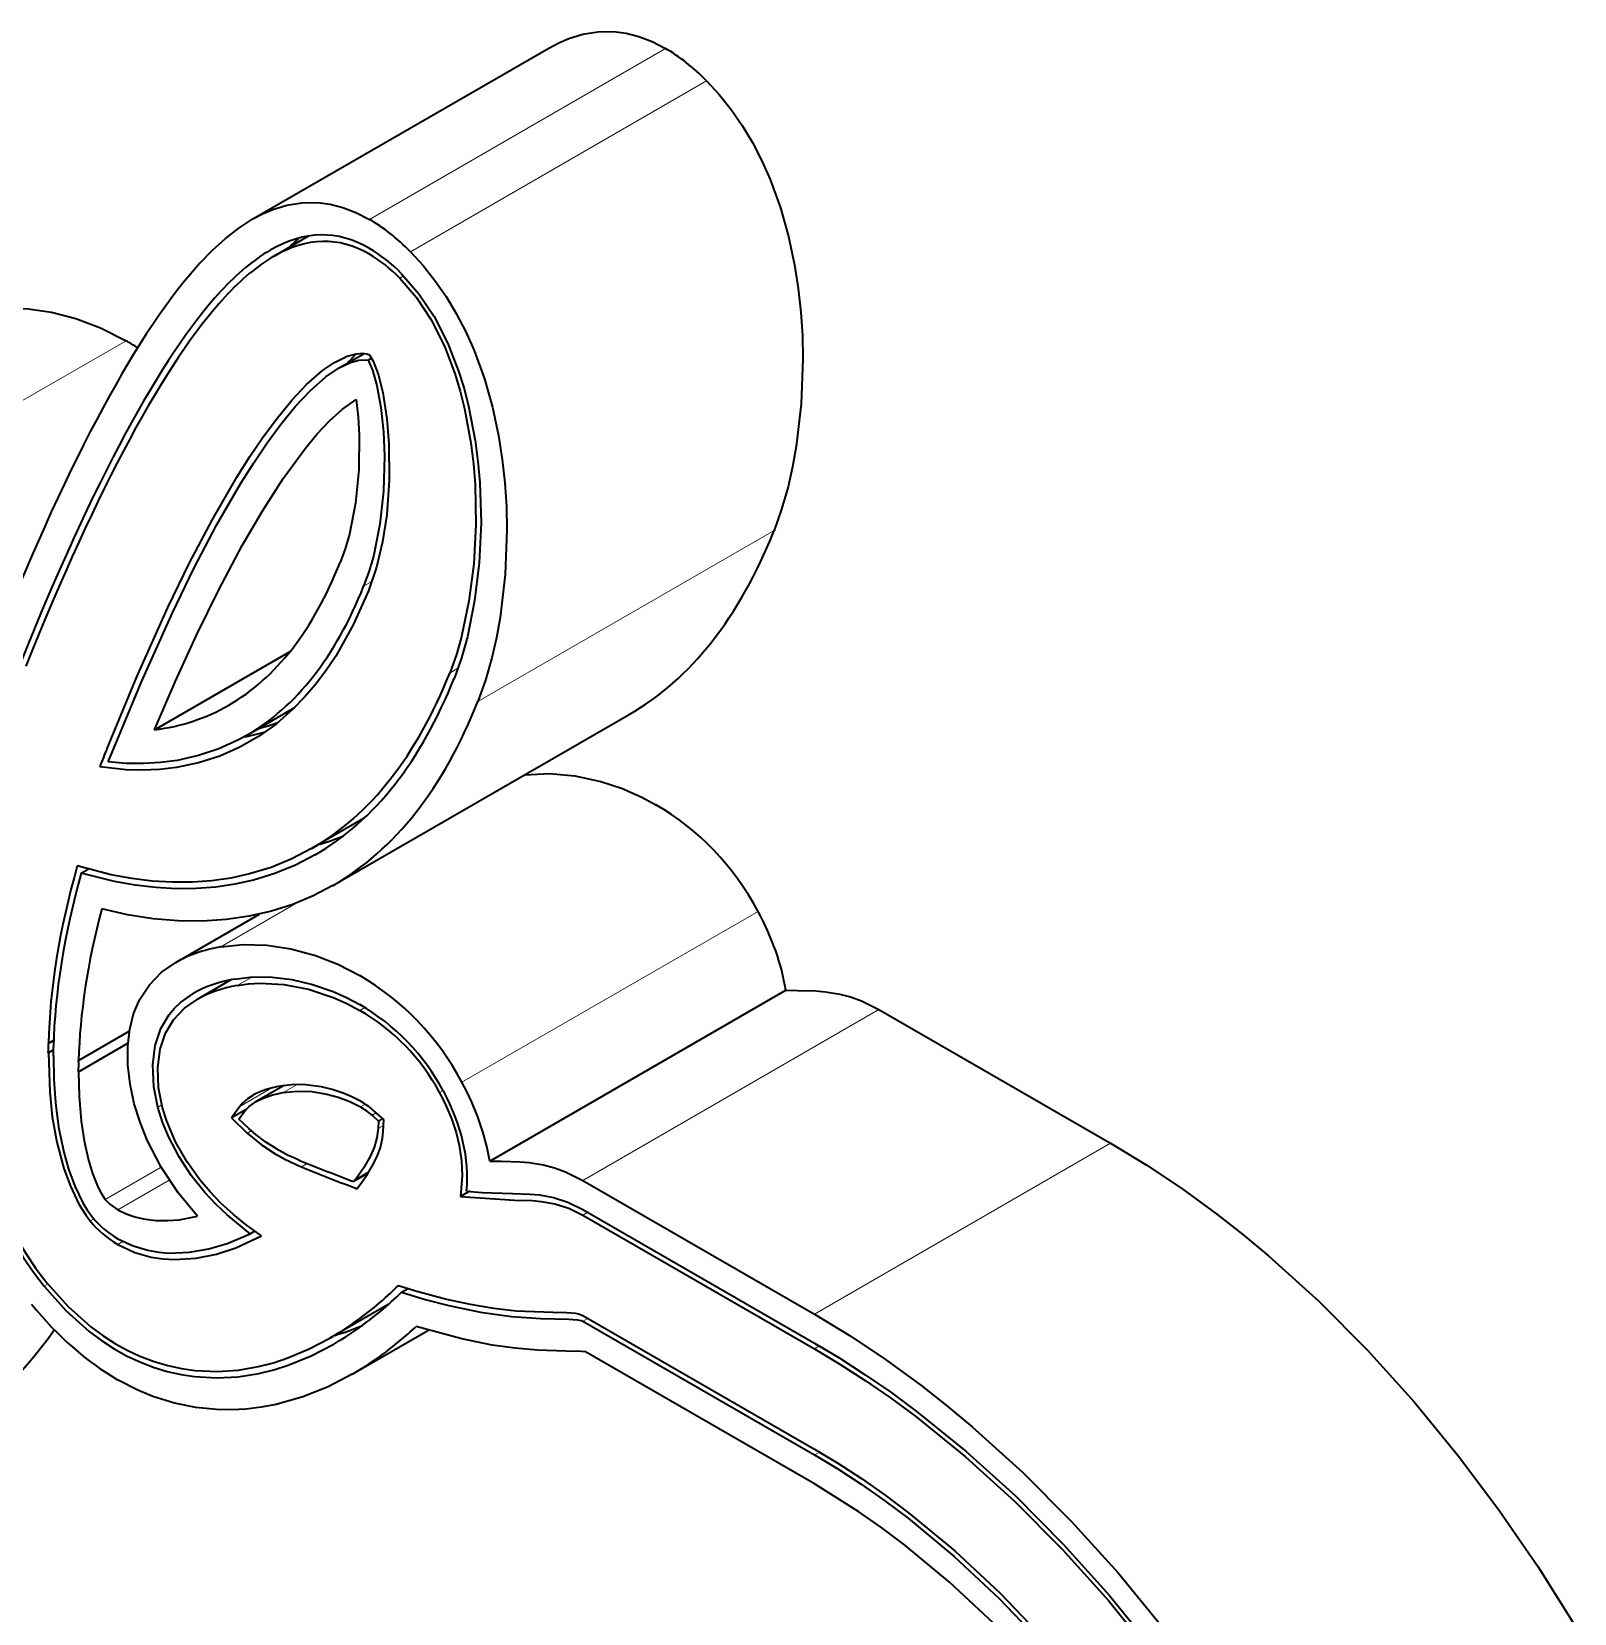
# Model space of a CAD drawing. Extents: x 146 to 1134, y 78 to 926.
# Drawn here: x 883.9 to 949.2, y 846.3 to 913.2 of the extents above; entities that cross this region are included whole.
import ezdxf

# ---------------------------------------------------------------- set-up
doc = ezdxf.new("R2010")
doc.units = 0

msp = doc.modelspace()

# ---------------------------------------------------------------- linework, layer by layer
at = {"color": 7, "lineweight": 35, "ltscale": 0.3613}
for p, q in [((893.297, 905.258), (905.813, 912.484)), ((896.683, 877.074), (909.199, 884.3))]:
    msp.add_line(p, q, dxfattribs=at)
at = {"color": 7, "lineweight": 13, "ltscale": 0.3613}
for p, q in [((898.224, 905.24), (910.74, 912.466)), ((899.957, 903.871), (912.473, 911.097)), ((875.421, 892.886), (887.936, 900.112)), ((902.135, 868.755), (914.651, 875.981)), ((907.24, 864.606), (919.756, 871.832))]:
    msp.add_line(p, q, dxfattribs=at)
at = {"color": 7, "lineweight": 35, "ltscale": 0.043077}
msp.add_line((895.668, 904.539), (894.176, 903.678), dxfattribs=at)
at = {"color": 7, "lineweight": 13, "ltscale": 0.004729}
msp.add_line((899.674, 902.848), (899.51, 902.753), dxfattribs=at)
at = {"color": 7, "lineweight": 35, "ltscale": 0.030584}
msp.add_line((896.943, 898.963), (898.003, 899.575), dxfattribs=at)
at = {"color": 7, "lineweight": 35, "ltscale": 0.003632}
msp.add_line((897.831, 899.476), (897.933, 899.579), dxfattribs=at)
at = {"color": 7, "lineweight": 35, "ltscale": 0.004331}
msp.add_line((898.167, 899.29), (898.317, 899.376), dxfattribs=at)
at = {"color": 7, "lineweight": 13, "ltscale": 0.361299}
msp.add_line((902.808, 884.855), (915.324, 892.081), dxfattribs=at)
at = {"color": 7, "lineweight": 13, "ltscale": 0.010069}
msp.add_line((897.979, 889.729), (898.328, 889.931), dxfattribs=at)
at = {"color": 7, "lineweight": 35, "ltscale": 0.165235}
msp.add_line((889.144, 883.663), (894.868, 886.968), dxfattribs=at)
at = {"color": 7, "lineweight": 13, "ltscale": 0.010111}
msp.add_line((901.966, 886.26), (901.616, 886.058), dxfattribs=at)
at = {"color": 7, "lineweight": 35, "ltscale": 0.058362}
msp.add_line((893.025, 883.417), (895.047, 884.585), dxfattribs=at)
at = {"color": 7, "lineweight": 35, "ltscale": 0.009989}
msp.add_line((887.186, 882.303), (887.333, 882.674), dxfattribs=at)
at = {"color": 7, "lineweight": 35, "ltscale": 0.063444}
msp.add_line((897.977, 879.902), (895.779, 878.634), dxfattribs=at)
at = {"color": 7, "lineweight": 35, "ltscale": 0.008355}
msp.add_line((886.045, 877.602), (886.335, 877.769), dxfattribs=at)
at = {"color": 7, "lineweight": 13, "ltscale": 0.093551}
msp.add_line((891.939, 874.481), (895.179, 876.352), dxfattribs=at)
at = {"color": 7, "lineweight": 35, "ltscale": 0.102271}
msp.add_line((890.034, 873.818), (893.577, 875.863), dxfattribs=at)
at = {"color": 7, "lineweight": 35, "ltscale": 0.041627}
msp.add_line((892.389, 873.096), (890.947, 872.263), dxfattribs=at)
at = {"color": 7, "lineweight": 35, "ltscale": 0.002774}
msp.add_line((892.183, 872.977), (892.248, 873.066), dxfattribs=at)
at = {"color": 7, "lineweight": 13, "ltscale": 0.017872}
msp.add_line((893.257, 873.207), (892.638, 872.849), dxfattribs=at)
at = {"color": 7, "lineweight": 35, "ltscale": 0.361299}
msp.add_line((903.306, 865.425), (915.822, 872.651), dxfattribs=at)
at = {"color": 7, "lineweight": 35, "ltscale": 0.012378}
msp.add_line((915.822, 872.651), (916.317, 872.642), dxfattribs=at)
at = {"color": 7, "lineweight": 13, "ltscale": 0.00603}
msp.add_line((898.025, 871.917), (897.816, 871.796), dxfattribs=at)
at = {"color": 7, "lineweight": 35, "ltscale": 0.282557}
for p, q in [((919.756, 871.832), (929.544, 866.18)), ((907.24, 864.606), (917.029, 858.955)), ((907.24, 858.897), (917.029, 853.246)), ((907.24, 858.652), (917.029, 853.001))]:
    msp.add_line(p, q, dxfattribs=at)
at = {"color": 7, "lineweight": 35, "ltscale": 0.061869}
msp.add_line((885.931, 869.674), (888.074, 870.912), dxfattribs=at)
at = {"color": 7, "lineweight": 35, "ltscale": 0.006433}
msp.add_line((884.873, 870.132), (884.651, 870.004), dxfattribs=at)
at = {"color": 7, "lineweight": 35, "ltscale": 0.006329}
msp.add_line((884.876, 870.517), (884.657, 870.39), dxfattribs=at)
at = {"color": 7, "lineweight": 35, "ltscale": 0.060346}
msp.add_line((885.923, 869.199), (888.014, 870.406), dxfattribs=at)
at = {"color": 7, "lineweight": 13, "ltscale": 0.039038}
msp.add_line((894.1, 868.517), (892.748, 867.736), dxfattribs=at)
at = {"color": 7, "lineweight": 35, "ltscale": 0.034286}
msp.add_line((894.624, 868.622), (893.436, 867.937), dxfattribs=at)
at = {"color": 7, "lineweight": 13, "ltscale": 0.016933}
msp.add_line((895.163, 868.663), (894.577, 868.324), dxfattribs=at)
at = {"color": 7, "lineweight": 13, "ltscale": 0.004334}
msp.add_line((901.339, 868.404), (901.189, 868.318), dxfattribs=at)
at = {"color": 7, "lineweight": 13, "ltscale": 0.004798}
msp.add_line((889.278, 867.701), (889.444, 867.797), dxfattribs=at)
at = {"color": 7, "lineweight": 35, "ltscale": 0.015151}
msp.add_line((892.748, 867.736), (892.391, 867.247), dxfattribs=at)
at = {"color": 7, "lineweight": 35, "ltscale": 0.017951}
msp.add_line((893.013, 867.606), (892.391, 867.247), dxfattribs=at)
at = {"color": 7, "lineweight": 35, "ltscale": 0.00947}
msp.add_line((892.707, 867.2), (892.931, 867.506), dxfattribs=at)
at = {"color": 7, "lineweight": 13, "ltscale": 0.005921}
msp.add_line((898.046, 867.83), (897.841, 867.712), dxfattribs=at)
at = {"color": 7, "lineweight": 13, "ltscale": 0.004976}
msp.add_line((898.508, 867.461), (898.336, 867.362), dxfattribs=at)
at = {"color": 7, "lineweight": 35, "ltscale": 0.014581}
msp.add_line((898.827, 867.176), (898.393, 867.565), dxfattribs=at)
at = {"color": 7, "lineweight": 35, "ltscale": 0.023067}
msp.add_line((892.391, 867.247), (893.055, 866.607), dxfattribs=at)
at = {"color": 7, "lineweight": 35, "ltscale": 0.014413}
msp.add_line((893.122, 866.8), (892.707, 867.2), dxfattribs=at)
at = {"color": 7, "lineweight": 35, "ltscale": 0.009114}
msp.add_line((898.336, 867.362), (898.607, 867.118), dxfattribs=at)
at = {"color": 7, "lineweight": 35, "ltscale": 0.007948}
msp.add_line((898.607, 867.118), (898.595, 866.801), dxfattribs=at)
at = {"color": 7, "lineweight": 13, "ltscale": 0.006412}
msp.add_line((898.817, 866.929), (898.595, 866.801), dxfattribs=at)
at = {"color": 7, "lineweight": 35, "ltscale": 0.004976}
msp.add_line((898.78, 867.218), (898.607, 867.118), dxfattribs=at)
at = {"color": 7, "lineweight": 35, "ltscale": 0.012717}
msp.add_line((898.807, 866.667), (898.827, 867.176), dxfattribs=at)
at = {"color": 7, "lineweight": 13, "ltscale": 0.004904}
msp.add_line((893.225, 866.705), (893.055, 866.607), dxfattribs=at)
at = {"color": 7, "lineweight": 13, "ltscale": 0.361298}
msp.add_line((917.029, 858.955), (929.544, 866.18), dxfattribs=at)
at = {"color": 7, "lineweight": 35, "ltscale": 0.012377}
msp.add_line((903.306, 865.425), (903.801, 865.416), dxfattribs=at)
at = {"color": 7, "lineweight": 13, "ltscale": 0.068453}
msp.add_line((887.051, 863.802), (889.422, 865.171), dxfattribs=at)
at = {"color": 7, "lineweight": 13, "ltscale": 0.007207}
msp.add_line((895.595, 865.327), (895.345, 865.182), dxfattribs=at)
at = {"color": 7, "lineweight": 35, "ltscale": 0.017164}
msp.add_line((898.16, 864.899), (897.565, 864.555), dxfattribs=at)
at = {"color": 7, "lineweight": 13, "ltscale": 0.016475}
msp.add_line((898.218, 864.992), (897.648, 864.663), dxfattribs=at)
at = {"color": 7, "lineweight": 13, "ltscale": 0.062834}
msp.add_line((887.587, 863.368), (889.764, 864.624), dxfattribs=at)
at = {"color": 7, "lineweight": 35, "ltscale": 0.003386}
msp.add_line((897.648, 864.663), (897.565, 864.555), dxfattribs=at)
at = {"color": 7, "lineweight": 35, "ltscale": 0.002535}
msp.add_line((897.601, 864.293), (897.695, 864.257), dxfattribs=at)
at = {"color": 7, "lineweight": 35, "ltscale": 0.005451}
msp.add_line((897.695, 864.257), (897.828, 864.43), dxfattribs=at)
at = {"color": 7, "lineweight": 35, "ltscale": 0.010755}
msp.add_line((902.452, 864.145), (902.079, 863.93), dxfattribs=at)
at = {"color": 7, "lineweight": 35, "ltscale": 0.057162}
msp.add_line((902.079, 863.93), (904.36, 863.773), dxfattribs=at)
at = {"color": 7, "lineweight": 13, "ltscale": 0.004506}
msp.add_line((886.572, 862.986), (886.415, 862.896), dxfattribs=at)
at = {"color": 7, "lineweight": 35, "ltscale": 0.282558}
for p, q in [((907.24, 863.381), (917.029, 857.73)), ((907.24, 863.136), (917.029, 857.485))]:
    msp.add_line(p, q, dxfattribs=at)
at = {"color": 7, "lineweight": 13, "ltscale": 0.006124}
msp.add_line((907.453, 863.258), (907.24, 863.136), dxfattribs=at)
at = {"color": 7, "lineweight": 35, "ltscale": 0.005496}
msp.add_line((893.182, 862.354), (893.372, 862.463), dxfattribs=at)
at = {"color": 7, "lineweight": 13, "ltscale": 0.006329}
msp.add_line((887.806, 862.024), (887.587, 861.898), dxfattribs=at)
at = {"color": 7, "lineweight": 13, "ltscale": 0.004489}
msp.add_line((884.476, 860.131), (884.631, 860.221), dxfattribs=at)
at = {"color": 7, "lineweight": 35, "ltscale": 0.008139}
msp.add_line((899.578, 859.877), (899.86, 860.04), dxfattribs=at)
at = {"color": 7, "lineweight": 35, "ltscale": 0.071443}
msp.add_line((899.022, 859.364), (896.547, 857.935), dxfattribs=at)
at = {"color": 7, "lineweight": 35, "ltscale": 0.000567414}
msp.add_line((899.022, 859.364), (899.041, 859.375), dxfattribs=at)
at = {"color": 7, "lineweight": 13, "ltscale": 0.006125}
msp.add_line((907.24, 858.652), (907.453, 858.774), dxfattribs=at)
at = {"color": 7, "lineweight": 35, "ltscale": 0.093178}
msp.add_line((897.491, 856.408), (900.719, 858.272), dxfattribs=at)
at = {"color": 7, "lineweight": 13, "ltscale": 0.0061}
msp.add_line((917.24, 857.607), (917.029, 857.485), dxfattribs=at)
at = {"color": 7, "lineweight": 35, "ltscale": 0.279054}
msp.add_line((917.029, 851.776), (907.362, 857.357), dxfattribs=at)
at = {"color": 7, "lineweight": 13, "ltscale": 0.006097}
msp.add_line((917.029, 853.001), (917.24, 853.123), dxfattribs=at)
at = {"color": 7, "lineweight": 35}
for points in [[(905.813, 912.484), (906.222, 912.701), (906.65, 912.885), (907.249, 913.07), (907.882, 913.173), (908.546, 913.179), (909.073, 913.11), (909.611, 912.972), (910.169, 912.758), (910.74, 912.466)], [(912.473, 911.097), (913.008, 910.516), (913.509, 909.888), (913.98, 909.207), (914.408, 908.494), (914.809, 907.717), (915.161, 906.922), (915.596, 905.725), (915.937, 904.522), (916.193, 903.325), (916.351, 902.318), (916.461, 901.324), (916.526, 900.323), (916.549, 899.339), (916.478, 897.447), (916.263, 895.633), (916.107, 894.772), (915.916, 893.935), (915.647, 892.987), (915.324, 892.081)], [(893.297, 905.258), (893.706, 905.475), (894.134, 905.659), (894.733, 905.844), (895.366, 905.947), (896.03, 905.953), (896.557, 905.884), (897.096, 905.746), (897.654, 905.532), (898.224, 905.24)], [(891.061, 903.388), (891.589, 903.933), (892.146, 904.439), (892.705, 904.875), (893.297, 905.258)], [(899.957, 903.871), (900.493, 903.29), (900.994, 902.662), (901.465, 901.981), (901.892, 901.268), (902.293, 900.491), (902.645, 899.696), (903.081, 898.499), (903.421, 897.296), (903.677, 896.099), (903.835, 895.092), (903.945, 894.098), (904.01, 893.097), (904.033, 892.113), (903.962, 890.221), (903.748, 888.407), (903.591, 887.546), (903.4, 886.709), (903.131, 885.761), (902.808, 884.855)], [(899.584, 902.94), (900.315, 902.094), (900.954, 901.135), (901.537, 899.996), (901.993, 898.827), (902.224, 898.084), (902.415, 897.346), (902.695, 895.894), (902.812, 894.997), (902.889, 894.117), (902.939, 892.411), (902.863, 890.722), (902.67, 889.112), (902.362, 887.588), (902.113, 886.7), (901.815, 885.858)], [(899.51, 902.753), (900.218, 901.931), (900.835, 900.995), (901.399, 899.875), (901.84, 898.718), (902.063, 897.979), (902.246, 897.243), (902.513, 895.793), (902.621, 894.905), (902.69, 894.033), (902.724, 892.341), (902.635, 890.679), (902.431, 889.096), (902.114, 887.599), (901.911, 886.89), (901.616, 886.058)], [(878.583, 900.215), (879.625, 900.741), (880.731, 901.141), (881.308, 901.287), (881.902, 901.394), (882.832, 901.476), (883.793, 901.452), (884.782, 901.316), (885.812, 901.053), (886.854, 900.661), (887.936, 900.112)], [(887.135, 882.875), (888.39, 885.898), (889.707, 888.831), (890.622, 890.714), (891.585, 892.55), (892.616, 894.339), (893.165, 895.21), (893.737, 896.053), (894.331, 896.856), (894.953, 897.609), (895.567, 898.259), (896.238, 898.846), (896.743, 899.194), (897.283, 899.457), (897.674, 899.562), (897.945, 899.579), (898.12, 899.556), (898.23, 899.516)], [(898.23, 899.516), (898.383, 899.249), (898.595, 898.697), (898.79, 897.916), (898.961, 896.809), (899.048, 895.753), (899.062, 894.21), (898.953, 892.746), (898.776, 891.607), (898.519, 890.531), (898.178, 889.529)], [(887.333, 882.674), (888.583, 885.685), (889.894, 888.605), (890.805, 890.48), (891.762, 892.308), (892.786, 894.088), (893.331, 894.954), (893.898, 895.792), (894.486, 896.591), (895.101, 897.34), (895.715, 897.992), (896.384, 898.582), (896.943, 898.963)], [(896.943, 898.963), (897.42, 899.191), (897.771, 899.287), (898.065, 899.304), (898.167, 899.29)], [(898.167, 899.29), (898.35, 898.867), (898.531, 898.223), (898.702, 897.284), (898.811, 896.253), (898.857, 895.23), (898.821, 893.755), (898.669, 892.357), (898.389, 890.987), (898.201, 890.343), (897.979, 889.729)], [(889.144, 883.663), (890.016, 885.685), (890.919, 887.66), (891.857, 889.579), (892.847, 891.446), (893.688, 892.896), (894.576, 894.28), (895.522, 895.572), (896.02, 896.167), (896.541, 896.721), (897.083, 897.212), (897.659, 897.626)], [(897.659, 897.626), (897.743, 896.872), (897.789, 896.124), (897.777, 894.657), (897.638, 893.247), (897.375, 891.932), (897.196, 891.316), (896.986, 890.732)], [(898.178, 889.529), (897.538, 888.097), (896.797, 886.776), (896.383, 886.157), (895.943, 885.573), (895.48, 885.033), (894.991, 884.53), (894.289, 883.916), (893.539, 883.379), (892.74, 882.922), (891.893, 882.549), (891.003, 882.265), (890.071, 882.07), (889.345, 881.986), (888.599, 881.955), (887.941, 881.971), (886.825, 882.089)], [(893.025, 883.417), (892.683, 883.23), (891.862, 882.856), (890.998, 882.567), (890.094, 882.365), (889.39, 882.272), (888.667, 882.231), (887.935, 882.241), (887.186, 882.303)], [(904.799, 881.76), (905.833, 881.813), (906.908, 881.719), (908.011, 881.478), (908.871, 881.191), (909.735, 880.811), (910.332, 880.492)], [(895.779, 878.634), (894.943, 878.2), (894.067, 877.843), (893.151, 877.563), (892.368, 877.393), (891.562, 877.277), (890.739, 877.217), (889.894, 877.213), (889.041, 877.264), (888.174, 877.37), (887.304, 877.529), (885.875, 877.906)], [(895.929, 878.374), (895.099, 877.942), (894.228, 877.585), (893.32, 877.304), (892.534, 877.13), (891.725, 877.01), (890.898, 876.946), (890.048, 876.938), (889.191, 876.985), (888.323, 877.086), (887.449, 877.241), (886.045, 877.602)], [(896.683, 877.074), (895.852, 876.64), (894.983, 876.278), (894.079, 875.989), (893.139, 875.773), (892.169, 875.633), (891.162, 875.569), (890.133, 875.582), (889.086, 875.672), (888.004, 875.842), (886.907, 876.093)], [(891.939, 874.481), (892.89, 874.583), (893.881, 874.555), (894.902, 874.399), (895.944, 874.113), (896.881, 873.745), (897.816, 873.266)], [(888.284, 867.846), (888.103, 868.678), (888.01, 869.494), (888.006, 870.284), (888.089, 870.995), (888.256, 871.65), (888.505, 872.24), (888.924, 872.881), (889.441, 873.405), (890.034, 873.818)], [(892.521, 873.121), (893.297, 873.209), (894.107, 873.2), (894.947, 873.096), (895.811, 872.894), (896.697, 872.588), (897.255, 872.339), (897.816, 872.041)], [(892.638, 872.849), (893.108, 872.914), (893.593, 872.942), (894.599, 872.887), (895.647, 872.686), (896.726, 872.328), (897.27, 872.086), (897.816, 871.796)], [(889.278, 867.701), (889.106, 868.567), (889.062, 869.49), (889.167, 870.314), (889.406, 871.023), (889.757, 871.615), (889.985, 871.887), (890.237, 872.128), (890.797, 872.523)], [(889.476, 867.672), (889.311, 868.516), (889.275, 869.385), (889.379, 870.159), (889.608, 870.831), (889.946, 871.393), (890.407, 871.883), (890.947, 872.263)], [(916.317, 872.642), (917.098, 872.62), (917.495, 872.587), (918.101, 872.488), (918.562, 872.365), (919.029, 872.194), (919.756, 871.832)], [(884.651, 870.004), (884.708, 868.338), (884.819, 867.298), (885.01, 866.222), (885.307, 865.114), (885.586, 864.358), (885.947, 863.608), (886.245, 863.124), (886.415, 862.896)], [(884.863, 869.868), (884.88, 868.888), (884.95, 867.883), (885.084, 866.853), (885.302, 865.797), (885.508, 865.08), (885.776, 864.36), (886.115, 863.662), (886.309, 863.341), (886.521, 863.047)], [(885.923, 869.199), (885.949, 868.162), (886.04, 867.106), (886.163, 866.287), (886.349, 865.457), (886.52, 864.893), (886.741, 864.334), (886.879, 864.062), (887.051, 863.802)], [(893.288, 868.197), (893.07, 868.055), (892.874, 867.884), (892.748, 867.736)], [(893.436, 867.937), (893.704, 868.071), (894.128, 868.22), (894.577, 868.324)], [(897.841, 867.956), (897.476, 868.146), (897.119, 868.298), (896.649, 868.455), (896.191, 868.566), (895.405, 868.659), (894.924, 868.653), (894.46, 868.596)], [(894.577, 868.324), (895.165, 868.387), (895.782, 868.366), (896.424, 868.259), (896.904, 868.125), (897.39, 867.939), (897.841, 867.712)], [(901.189, 868.318), (901.47, 867.752), (901.707, 867.177), (901.886, 866.631), (902.018, 866.09), (902.115, 865.439), (902.144, 864.816), (902.079, 863.93)], [(890.954, 863.094), (890.143, 864.082), (889.427, 865.162), (888.833, 866.315), (888.527, 867.076), (888.284, 867.846)], [(893.182, 862.354), (892.203, 863.15), (891.728, 863.605), (891.27, 864.099), (890.695, 864.818), (890.179, 865.601), (889.742, 866.431), (889.48, 867.065), (889.278, 867.701)], [(893.662, 862.26), (893.02, 862.722), (892.477, 863.161), (891.948, 863.647), (891.493, 864.119), (891.06, 864.629), (890.503, 865.406), (890.027, 866.24), (889.655, 867.108), (889.476, 867.672)], [(892.931, 867.506), (893.139, 867.728), (893.436, 867.937)], [(881.318, 866.956), (881.52, 866.134), (881.762, 865.306), (882.154, 864.199), (882.628, 863.102), (883.186, 862.032), (883.587, 861.368), (884.021, 860.73), (884.476, 860.131)], [(881.419, 867.392), (881.59, 866.613), (882.006, 865.139), (882.564, 863.665), (882.9, 862.939), (883.274, 862.228), (883.684, 861.54), (884.129, 860.879), (884.582, 860.282)], [(894.288, 865.95), (893.848, 866.224), (893.433, 866.528), (893.122, 866.8)], [(898.595, 866.801), (898.542, 866.411), (898.42, 866.002), (898.256, 865.622), (897.972, 865.122), (897.648, 864.663)], [(893.055, 866.607), (893.656, 866.112), (894.288, 865.705)], [(897.828, 864.43), (898.142, 864.871), (898.415, 865.342), (898.562, 865.658), (898.687, 866.004), (898.778, 866.386), (898.807, 866.667)], [(929.544, 866.18), (931.058, 865.261), (932.557, 864.259), (934.039, 863.177), (935.137, 862.316), (936.222, 861.414), (938.346, 859.494), (940.403, 857.431), (942.382, 855.239), (944.276, 852.932), (945.992, 850.64), (947.62, 848.265), (949.153, 845.816)], [(903.801, 865.416), (904.583, 865.394), (904.979, 865.361), (905.585, 865.262), (906.047, 865.139), (906.513, 864.968), (907.24, 864.606)], [(902.33, 864.159), (902.988, 864.094), (904.267, 864.047)], [(887.051, 863.802), (887.244, 863.607), (887.587, 863.368)], [(904.267, 864.047), (905.024, 864.026), (905.411, 863.994), (906.004, 863.888), (906.616, 863.689), (907.24, 863.381)], [(904.36, 863.773), (905.109, 863.753), (905.489, 863.721), (906.066, 863.619), (906.648, 863.429), (907.24, 863.136)], [(887.587, 863.368), (887.945, 863.194), (888.314, 863.067), (888.671, 862.982), (889.188, 862.915), (889.694, 862.906), (890.182, 862.945), (890.954, 863.094)], [(887.587, 862.143), (888.23, 861.838), (888.859, 861.652), (889.317, 861.573), (889.763, 861.537), (890.619, 861.57), (891.432, 861.713), (892.208, 861.942), (893.182, 862.354)], [(887.587, 861.898), (888.306, 861.562), (889, 861.365), (889.496, 861.289), (889.977, 861.26), (890.895, 861.318), (891.759, 861.493), (892.578, 861.762), (893.662, 862.26)], [(884.476, 860.131), (885.396, 859.101), (886.377, 858.223), (886.901, 857.833), (887.429, 857.492), (887.958, 857.196), (888.485, 856.946), (889.084, 856.711), (889.675, 856.53), (890.259, 856.398), (890.832, 856.311), (891.771, 856.256), (892.676, 856.305), (893.546, 856.442), (894.176, 856.596), (894.787, 856.789), (895.765, 857.189), (896.697, 857.675)], [(884.582, 860.282), (885.485, 859.272), (886.449, 858.415), (886.964, 858.036), (887.484, 857.704), (888.005, 857.417), (888.525, 857.175), (889.119, 856.95), (889.705, 856.777), (890.284, 856.652), (890.852, 856.573), (891.782, 856.531), (892.678, 856.59), (893.54, 856.738), (894.165, 856.899), (894.771, 857.099), (895.679, 857.48), (896.547, 857.935)], [(899.454, 860.168), (900.131, 859.958), (901.475, 859.592), (902.477, 859.371), (903.463, 859.204), (904.423, 859.097), (905.974, 859.034)], [(899.578, 859.877), (900.578, 859.575), (901.581, 859.311), (902.92, 859.03), (904.223, 858.849), (905.463, 858.771), (906.067, 858.76)], [(905.974, 859.034), (906.555, 859.02), (906.928, 858.989), (907.065, 858.963), (907.24, 858.897)], [(906.067, 858.76), (906.658, 858.746), (907.015, 858.715), (907.169, 858.682), (907.24, 858.652)], [(917.029, 858.955), (918.542, 858.035), (920.041, 857.033), (921.523, 855.951), (922.621, 855.09), (923.706, 854.188), (925.831, 852.268), (927.887, 850.205), (929.866, 848.013), (931.76, 845.706)], [(906.531, 857.391), (905.331, 857.427), (904.381, 857.509), (903.411, 857.647), (902.124, 857.906), (900.194, 858.428)], [(907.362, 857.357), (907.193, 857.372), (906.531, 857.391)], [(917.029, 857.73), (918.105, 857.084), (919.18, 856.391), (920.258, 855.647), (921.331, 854.857), (923.449, 853.147), (925.527, 851.269), (927.552, 849.233), (929.511, 847.053), (931.398, 844.735), (933.196, 842.301), (934.894, 839.766), (936.481, 837.147), (937.947, 834.459), (939.283, 831.724), (940.481, 828.952), (941.534, 826.163), (942.435, 823.372), (943.177, 820.598), (943.753, 817.871), (944.163, 815.195), (944.305, 813.878), (944.406, 812.58), (944.481, 810.181)], [(917.029, 857.485), (918.1, 856.842), (919.171, 856.152), (920.245, 855.41), (921.314, 854.622), (923.423, 852.918), (925.491, 851.045), (927.507, 849.015), (929.456, 846.841), (931.328, 844.537), (933.111, 842.118), (934.801, 839.588), (936.38, 836.974), (937.838, 834.292), (939.167, 831.558), (940.356, 828.79), (941.394, 826.02), (942.28, 823.25), (943.008, 820.498), (943.574, 817.78), (943.973, 815.114), (944.11, 813.806), (944.204, 812.516), (944.269, 810.304)], [(897.491, 856.408), (896.473, 855.88), (895.403, 855.451), (894.277, 855.133), (893.651, 855.016), (893.007, 854.939), (892.394, 854.907), (891.766, 854.917), (890.889, 855.005), (889.987, 855.188), (889.063, 855.477), (888.436, 855.736), (887.578, 856.179)], [(917.029, 853.246), (918.024, 852.647), (919.017, 852.002), (920.017, 851.302), (921.012, 850.557), (922.968, 848.941), (924.881, 847.16), (926.736, 845.224), (928.522, 843.15), (930.224, 840.952), (931.837, 838.639), (933.344, 836.234), (934.733, 833.755), (935.995, 831.221), (937.119, 828.649), (938.095, 826.067), (938.918, 823.485), (939.581, 820.928), (940.08, 818.412), (940.413, 815.95)], [(917.029, 853.001), (918.02, 852.405), (919.009, 851.761), (920.005, 851.064), (920.996, 850.321), (922.943, 848.711), (924.847, 846.933), (926.693, 845.003), (928.469, 842.934), (930.167, 840.733), (931.769, 838.426), (933.264, 836.028), (934.641, 833.558), (935.89, 831.033), (936.997, 828.482), (937.959, 825.912), (938.768, 823.343), (939.419, 820.793), (939.905, 818.282), (940.202, 816.041)], [(939.183, 816.157), (938.902, 818.407), (938.473, 820.709), (937.898, 823.047), (937.182, 825.405), (936.329, 827.768), (935.275, 830.277), (934.082, 832.753), (932.758, 835.179), (931.315, 837.534), (929.763, 839.801), (928.121, 841.954), (926.395, 843.985), (924.597, 845.88), (922.74, 847.622), (920.84, 849.199), (919.878, 849.921), (918.911, 850.598), (917.029, 851.776)]]:
    msp.add_lwpolyline(points, dxfattribs=at)
for centre, radius, start, end in [((902.306, 896.51), 10.622, 131.5882, 134.73187), ((881.967, 889.776), 11.936, 57.24295, 59.99206), ((906.965, 890.683), 12.856, 136.32969, 138.63899), ((888.191, 891.818), 8.21, 276.66423, 299.89356), ((891.277, 892.322), 9.112, 280.40507, 286.26881), ((891.219, 892.292), 8.89, 285.03227, 290.71679), ((963.984, 852.179), 82.754, 158.22671, 158.81117), ((893.13, 888.969), 10.577, 286.28906, 292.18942), ((893.162, 864.011), 9.282, 28.15252, 59.90656), ((893.392, 864.132), 8.849, 28.22746, 60.00632), ((882.057, 870.24), 2.604, 354.78911, 3.30319), ((881.993, 870.118), 2.881, 355.03029, 3.07509), ((881.667, 869.505), 4.268, 355.88084, 2.27292), ((896.226, 865.088), 3.291, 48.83229, 60.62599), ((896.389, 865.123), 2.967, 48.98927, 60.71247), ((898.917, 874.026), 9.309, 240.18085, 247.24537), ((899.042, 873.995), 9.556, 240.1697, 247.24094), ((928.299, 945.972), 87.024, 247.72782, 249.31893), ((927.517, 943.63), 84.789, 247.70134, 249.33969), ((889.657, 865.518), 4.17, 218.97364, 240.23487), ((889.461, 865.436), 3.789, 219.11093, 240.36112), ((889.927, 869.723), 13.493, 309.64821, 314.9156), ((889.968, 869.616), 13.682, 309.66223, 314.61715), ((889.35, 870.283), 14.292, 300.23656, 309.99781), ((889.45, 870.11), 14.393, 300.23462, 309.99656), ((893.827, 867.993), 10.361, 286.41632, 293.29576), ((890.231, 869.025), 14.545, 309.69862, 313.23533), ((890.155, 869.008), 14.58, 300.20636, 309.96598)]:
    msp.add_arc(centre, radius, start, end, dxfattribs=at)
for centre, major_axis, ratio, start_param, end_param in [((910.643, 902.54), (3.121, -10.469), 0.54032, 2.350201, 2.622454), ((898.127, 895.314), (3.121, -10.469), 0.54032, 2.350201, 2.622454), ((888.149, 759.353), (-8.283, -145.223), 0.157881, 3.062233, 3.244827), ((888.517, 792.209), (-8.053, -112.09), 0.176118, 3.056259, 3.260307), ((888.126, 757.021), (-8.305, -147.555), 0.156723, 3.24391, 3.33081), ((888.838, 790.29), (-7.724, -114.01), 0.175208, 3.258702, 3.35734), ((898.24, 896.028), (2.497, -8.408), 0.528451, 2.362798, 2.632946), ((898.244, 895.891), (2.341, -8.285), 0.521848, 2.384825, 2.649381), ((867.488, 701.422), (-28.042, -204.323), 0.118301, 3.310754, 3.583264), ((867.713, 701.332), (-28.542, -203.136), 0.116091, 3.308772, 3.581338), ((868.98, 712.937), (-27.41, -191.269), 0.118644, 3.313378, 3.594427), ((842.785, 1018.342), (65.745, -134.399), 0.271057, 0.018699, 0.241004), ((836.913, 1004.987), (54.659, -120.651), 0.247107, 0.024369, 0.233423), ((845.558, 982.586), (46.814, -99.511), 0.28201, 0.023764, 0.257783), ((832.988, 1006.944), (62.109, -128.671), 0.269856, 0.020009, 0.24242), ((833.189, 1006.281), (62.06, -128.268), 0.271544, 0.019884, 0.243445), ((830.269, 1011.116), (65.745, -134.399), 0.271057, 0.018699, 0.241004), ((904.969, 869.629), (-1.169, -12.212), 0.912517, 2.202648, 2.74696), ((915.214, 890.038), (-26.877, -29.973), 0.485419, 5.503155, 5.767733), ((914.236, 889.457), (-25.711, -29.365), 0.483669, 5.493905, 5.758509), ((914.211, 889.164), (-24.898, -28.963), 0.463531, 5.524232, 5.766883), ((900.028, 874.986), (15.381, -6.344), 0.636323, 0.373496, 0.660506), ((955.634, 817.925), (66.691, -54.98), 0.208342, 2.967348, 3.063858), ((946.951, 827.541), (57.17, -44.107), 0.210708, 2.953784, 3.055164), ((940.502, 833.227), (50.561, -38.161), 0.220895, 2.94082, 3.048253), ((892.453, 862.403), (-1.169, -12.212), 0.912517, 2.202648, 2.74696), ((887.513, 867.76), (15.381, -6.344), 0.636323, 0.373496, 0.660506), ((906.961, 860.127), (14.399, -7.342), 0.308123, 2.757343, 2.943741), ((852.927, 870.937), (49.367, -7.083), 0.349551, 0.017584, 0.252517), ((894.506, 882.17), (-3.249, -27.238), 0.577138, 5.768993, 6.040719), ((852.2, 1011.995), (25.118, -159.15), 0.228358, 0.087598, 0.228731)]:
    msp.add_ellipse(centre, major_axis=major_axis, ratio=ratio, start_param=start_param, end_param=end_param, dxfattribs=at)

doc.saveas('drawing.dxf')
